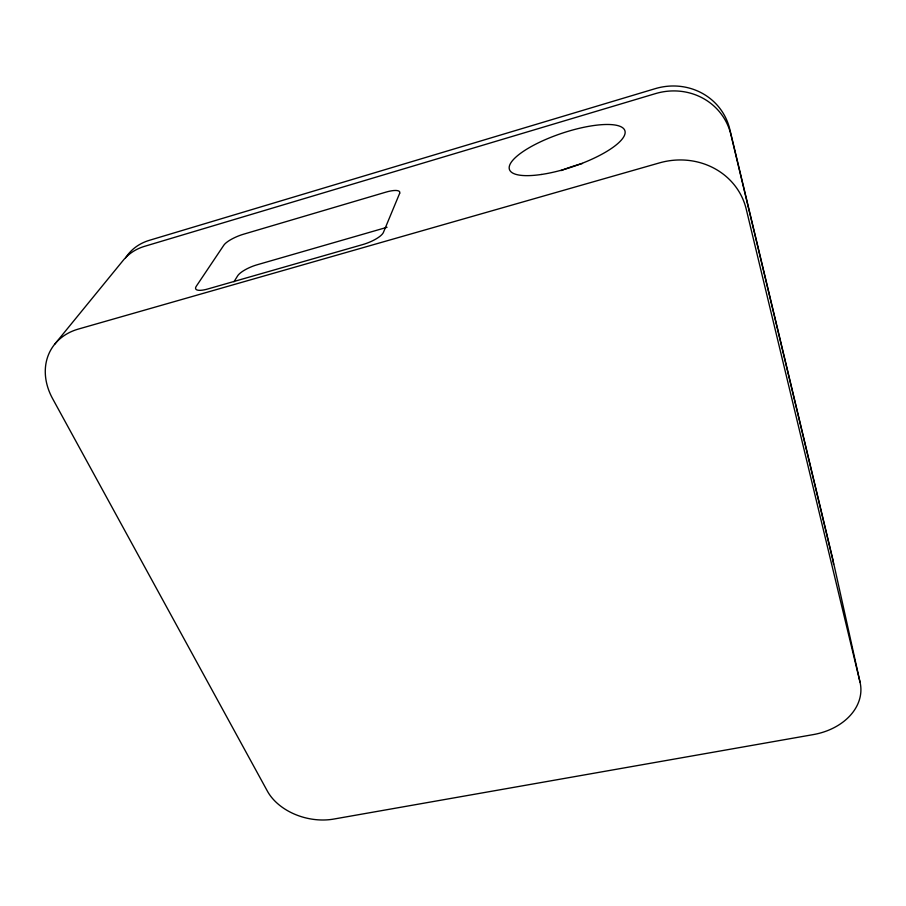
<?xml version="1.0" encoding="UTF-8"?>
<svg xmlns="http://www.w3.org/2000/svg" width="906" height="906" viewBox="0 0 906 906"><rect width="100%" height="100%" fill="white"/><g stroke="black" fill="none" stroke-linecap="round" stroke-linejoin="round"><path stroke-width="1.36" d="M233.986 281.766L237.61 275.888A17.101 4.994 -22.6 0 1 256.908 264.846L387.043 227.293M54.53 344.427L123.103 260.475A57.089 47.758 34.3 0 1 144.53 246.341L655.48 93.612A61.97 58.777 -27.8 0 1 730.882 134.552L834.619 567.496L859.998 682.037A58.55 43.941 -4.4 0 1 813.362 734.585L333.816 819.058A52.322 37.406 13.7 0 1 267.361 791.085L52.593 398.617A64.779 51.789 31.3 0 1 78.29 329.093L659.489 162.887A70.883 65.866 -16.8 0 1 746.238 209.15L859.998 682.037M561.063 170.6A60.113 18.72 -18.4 0 1 582.501 163.454M833.577 564.438A51.642 41.144 -6.3 0 0 832.75 559.07L729.783 129.207A61.348 58.233 -28.9 0 0 655.197 88.663L149.343 240.328A56.534 47.44 34.6 0 0 125.651 257.768M399.625 193.408L383.431 232.378A18.969 5.696 -21.2 0 1 362.683 244.586L207.916 288.946A18.539 5.323 -23.1 0 1 196.296 286.239L223.85 245.164A17.305 4.677 -22.5 0 1 243.488 234.224L385.831 192.163A17.724 4.972 -20.9 0 1 399.625 193.408M541.38 174.473A60.906 17.576 -18.6 0 0 625.015 131.155A60.906 17.576 -18.6 0 0 535.027 144.518A60.906 17.576 -18.6 0 0 541.38 174.473"/></g></svg>
